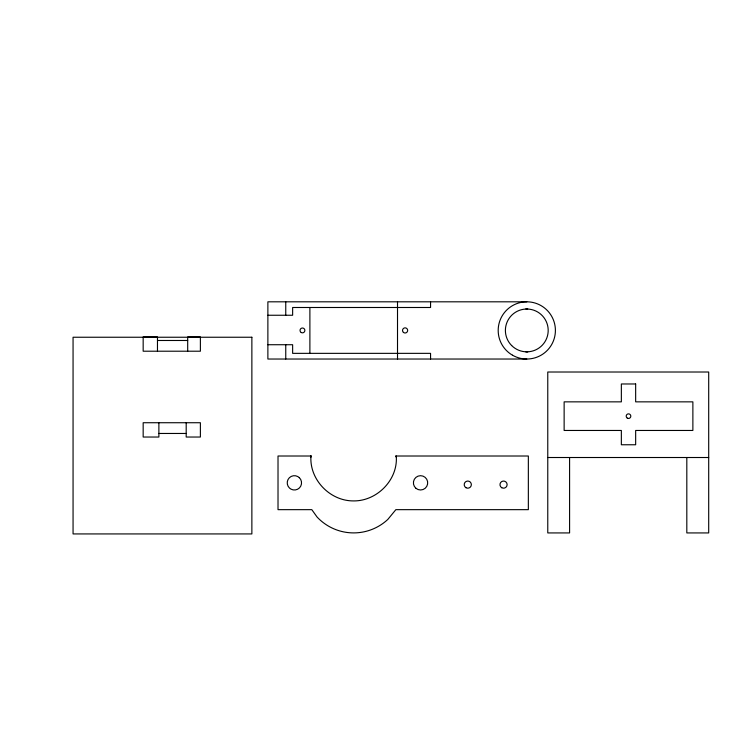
<?xml version="1.0" encoding="UTF-8"?>
<svg xmlns="http://www.w3.org/2000/svg" width="746" height="746" viewBox="0 0 746 746"><rect width="100%" height="100%" fill="white"/><g stroke="black" fill="none" stroke-linecap="round" stroke-linejoin="round"><path stroke-width="1.12" d="M310.942 456.011C309.301 479.445 329.695 500.79 353.082 500.911C376.805 501.461 398.224 479.827 396.257 456.011M527.73 308.909L525.865 308.909M525.865 351.944L527.73 351.944M526.797 301.813L267.879 301.813L267.879 359.031L526.797 359.031M267.879 315.25L292.637 315.25L292.637 307.492L430.563 307.492L430.563 301.813M157.471 340.484L187.694 340.484M267.879 344.727L292.637 344.727L292.637 353.352L430.563 353.352L430.563 359.031M158.879 433.463L186.192 433.463M547.769 457.512L708.7 457.512M396.415 457.298L395.492 456.011L528.345 456.011L528.345 509.658L395.865 509.658L387.808 519.44A50.066 50.066 0 0 1 317.05 516.997L311.809 509.658L278.016 509.658L278.016 456.011L311.436 456.011L310.774 457.223L310.737 456.011M686.814 457.512L686.814 532.933L708.7 532.933L708.7 372.012L547.769 372.012L547.769 532.933L569.59 532.933L569.59 457.512M397.515 301.813L397.515 359.031M309.888 307.492L309.888 353.352M285.755 301.813L285.755 315.25M285.755 344.727L285.755 359.031M187.694 351.207L187.694 336.903L200.385 336.903L200.385 351.207L143.167 351.207L143.167 336.903L157.471 336.903L157.471 351.207M186.192 422.73L186.192 437.035L200.385 437.035L200.385 422.73L143.167 422.73L143.167 437.035L158.879 437.035L158.879 422.73M251.868 337.239L73.061 337.239L73.061 533.931L251.868 533.931L251.868 337.239M635.657 383.976L621.353 383.976L621.353 401.852L564.135 401.852L564.135 430.461L621.353 430.461L621.353 444.765L635.657 444.765L635.657 430.461L692.875 430.461L692.875 401.852L635.657 401.852L635.657 383.976M299.314 477.654L297.803 476.554A7.152 7.152 0 0 0 289.448 488.015L290.949 489.115A7.152 7.152 0 0 0 299.314 477.654M512.493 355.199A28.609 28.609 0 0 0 555.406 330.422A28.609 28.609 0 0 0 512.493 305.646A28.609 28.609 0 0 0 512.493 355.199M403.4 332.371A2.583 2.583 0 0 0 407.624 330.916A2.583 2.583 0 0 0 404.248 327.988A2.583 2.583 0 0 0 403.4 332.371M301.235 332.52A2.425 2.425 0 0 0 304.872 330.422A2.425 2.425 0 0 0 301.235 328.324A2.425 2.425 0 0 0 301.235 332.52M511.663 345.557A21.392 21.392 0 0 0 547.461 335.961A21.392 21.392 0 0 0 521.258 309.758A21.392 21.392 0 0 0 511.663 345.557M627.349 418.161A2.313 2.313 0 0 0 630.818 416.156A2.313 2.313 0 0 0 627.349 414.161A2.313 2.313 0 0 0 627.349 418.161M415.979 488.332A7.152 7.152 0 0 0 427.598 484.042A7.152 7.152 0 0 0 418.077 476.125A7.152 7.152 0 0 0 415.979 488.332M465.989 487.716A3.581 3.581 0 0 0 471.36 484.62A3.581 3.581 0 0 0 465.989 481.524A3.581 3.581 0 0 0 465.989 487.716M501.75 487.716A3.581 3.581 0 0 0 507.121 484.62A3.581 3.581 0 0 0 501.75 481.524A3.581 3.581 0 0 0 501.75 487.716"/></g></svg>
